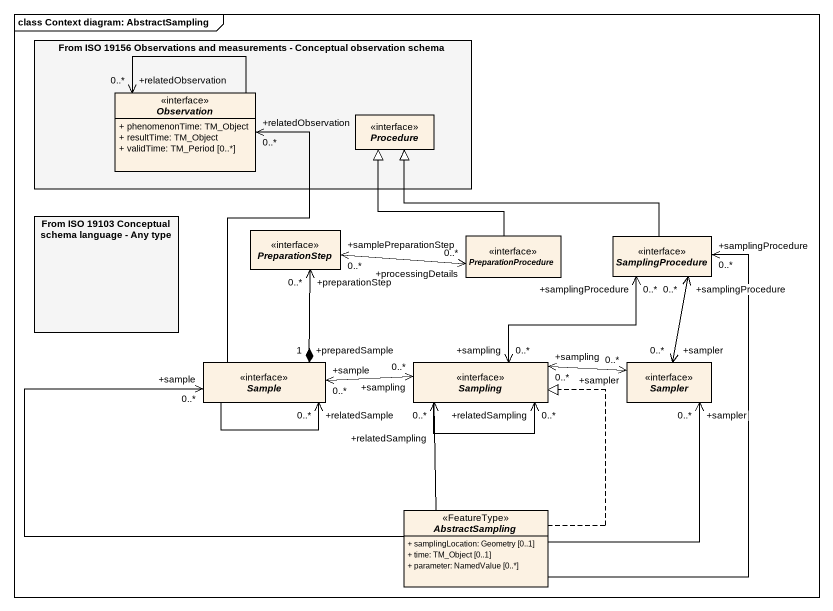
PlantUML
@startuml
mainframe class Context diagram: AbstractSampling
allowmixing
hide circle
hide empty members
skinparam classAttributeIconSize 0
rectangle "From ISO 19156 Observations and measurements - Conceptual observation schema" as From_ISO_19156_Observations #F5F5F5 {
  interface Observation {
    + phenomenonTime: TM_Object
    + resultTime: TM_Object
    + validTime: TM_Period [0..*]
  }
  interface Procedure
}
rectangle "From ISO 19103 Conceptual schema language - Any type" as From_ISO_19103_Conceptual #F5F5F5
interface PreparationStep
interface PreparationProcedure
interface SamplingProcedure
interface Sample
interface Sampling
interface Sampler
abstract class AbstractSampling <<FeatureType>> {
  + samplingLocation: Geometry [0..1]
  + time: TM_Object [0..1]
  + parameter: NamedValue [0..*]
}
Observation --> "+relatedObservation\n0..*" Observation
PreparationStep "+samplePreparationStep\n0..*" <-right-> "+processingDetails\n0..*" PreparationProcedure
PreparationProcedure -up-|> Procedure
SamplingProcedure -left-|> Procedure
Sample -up-> "+relatedObservation\n0..*" Observation
Sample "+preparedSample\n1" *-up-> "+preparationStep\n0..*" PreparationStep
Sample --> "+relatedSample\n0..*" Sample
Sample "+sample\n0..*" <-right-> "+sampling\n0..*" Sampling
Sampling "+sampling\n0..*" <-up-> "+samplingProcedure\n0..*" SamplingProcedure
Sampling --> "+relatedSampling\n0..*" Sampling
Sampling "+sampling\n0..*" <-right-> "+sampler\n0..*" Sampler
Sampler "+sampler\n0..*" <-up-> "+samplingProcedure\n0..*" SamplingProcedure
AbstractSampling -up-> "+samplingProcedure\n0..*" SamplingProcedure
AbstractSampling -up-> "+sample\n0..*" Sample
AbstractSampling -up-> "+relatedSampling\n0..*" Sampling
AbstractSampling .up.|> Sampling
AbstractSampling -up-> "+sampler\n0..*" Sampler
@enduml
